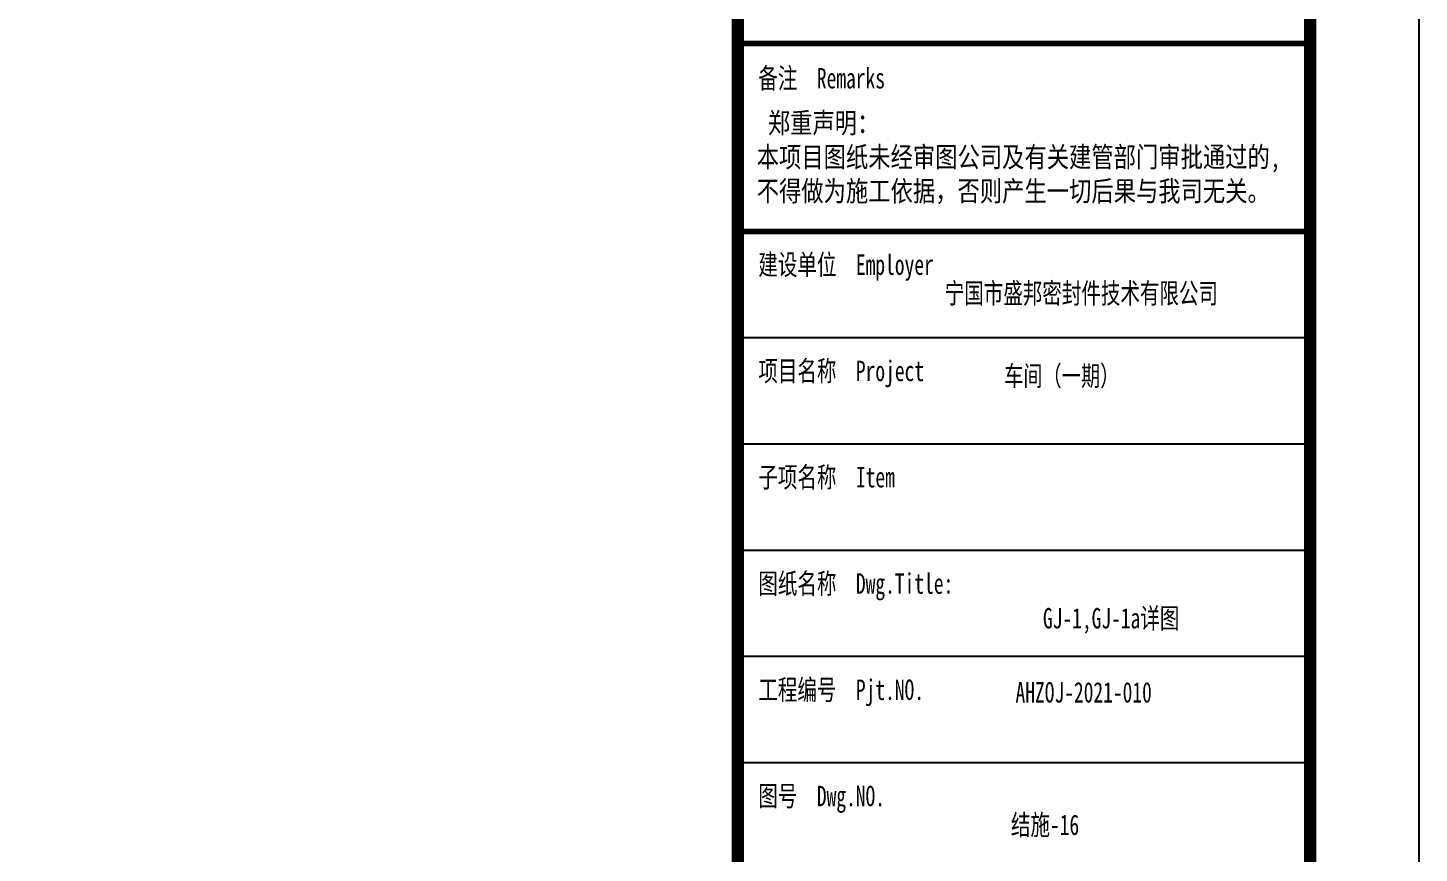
# Model space of a CAD drawing. Extents: x -89996 to 1006241, y -2176 to 440573.
# Drawn here: x 873690 to 891735, y 35117 to 45826 of the extents above; entities that cross this region are included whole.
import ezdxf
from ezdxf.enums import TextEntityAlignment as Align

# ---------------------------------------------------------------- set-up
doc = ezdxf.new("R2010")
doc.units = 0
doc.header["$LTSCALE"] = 1000
doc.header["$MEASUREMENT"] = 0
doc.layers.add('PUB_TITLE', color=4, linetype='Continuous')
doc.styles.add('_gyy_title_ST', font='', dxfattribs={"width": 0.8})
doc.styles.get('_gyy_title_ST').set_extended_font_data('SimSun')

# ---------------------------------------------------------------- blocks, each defined once
blk = doc.blocks.new('A$C767023C3')
at = {"layer": 'PUB_TITLE'}
for p, q in [((0, -23192), (-4949, -23192)), ((0, -25737), (-4949, -25737)), ((0, -26657), (-4949, -26657)), ((0, -27576), (-4949, -27576)), ((0, -28495), (-4949, -28495)), ((0, -29414), (-4949, -29414))]:
    blk.add_line(p, q, dxfattribs=at)
at = {"layer": 'PUB_TITLE', "const_width": 106}
blk.add_lwpolyline([(-4949, 0), (0, 0), (0, -40586), (-4949, -40586)], close=True, dxfattribs=at)
at = {"layer": 'PUB_TITLE', "const_width": 49.5}
for points in [[(-4949, -23192), (0, -23192)], [(-4949, -24818), (0, -24818)]]:
    blk.add_lwpolyline(points, dxfattribs=at)
at = {"layer": 'PUB_TITLE', "style": '_gyy_title_ST', "width": 0.7}
for s, height, p in [('备注  Remarks', 176.77, (-4771, -23580)), ('建设单位  Employer', 176.77, (-4771, -25193)), ('项目名称  Project', 176.77, (-4771, -26112)), ('子项名称  Item', 176.8, (-4771, -27031)), ('图纸名称  Dwg.Title:', 176.77, (-4771, -27951)), ('工程编号  Pjt.NO.', 176.77, (-4771, -28870)), ('图号  Dwg.NO.', 176.77, (-4771, -29789))]:
    blk.add_text(s, height=height, dxfattribs=at).set_placement(p)
at = {"layer": 'PUB_TITLE', "color": 2, "style": '_gyy_title_ST', "width": 0.7}
for s, height, p in [('宁国市盛邦密封件技术有限公司', 176.77, (-1978, -25348)), ('车间（一期）', 173.9, (-2148, -26063))]:
    blk.add_text(s, height=height, dxfattribs=at).set_placement(p, align=Align.MIDDLE)
blk.add_text('AHZOJ-2021-010', height=176.77, dxfattribs=at).set_placement((-1958, -28892), align=Align.CENTER)
at = {"layer": 'PUB_TITLE', "insert": (-4785, -23790), "char_height": 176.77, "width": 5656.57, "attachment_point": 1, "style": '_gyy_title_ST'}
blk.add_mtext(' 郑重声明：\\P本项目图纸未经审图公司及有关建管部门审批通过的,\\P不得做为施工依据，否则产生一切后果与我司无关。', dxfattribs=at)

msp = doc.modelspace()

# ---------------------------------------------------------------- linework, layer by layer
at = {"layer": 'PUB_TITLE'}
msp.add_lwpolyline([(802635.37, 18823.61), (891735.37, 18823.61), (891735.37, 81823.61), (802635.37, 81823.61)], close=True, dxfattribs=at)
at = {"layer": 'PUB_TITLE', "const_width": 159.09}
msp.add_lwpolyline([(804933.35, 19530.68), (804933.35, 80409.47), (890321.23, 80409.47), (890321.23, 19530.68)], close=True, dxfattribs=at)

# ---------------------------------------------------------------- block references
at = {"xscale": 1.5, "yscale": 1.5, "zscale": 1.5}
msp.add_blockref('A$C767023C3', (890321.23, 80409.47), dxfattribs=at)

# ---------------------------------------------------------------- texts
at = {"layer": 'PUB_TITLE', "color": 6, "style": '_gyy_title_ST', "width": 0.7}
msp.add_text('GJ-1,GJ-1a详图', height=265.1512, dxfattribs=at).set_placement((887740.47, 38151.08), align=Align.MIDDLE)
msp.add_text('结施-16', height=265.151, dxfattribs=at).set_placement((886883.48, 35352.85), align=Align.CENTER)

doc.saveas('drawing.dxf')
